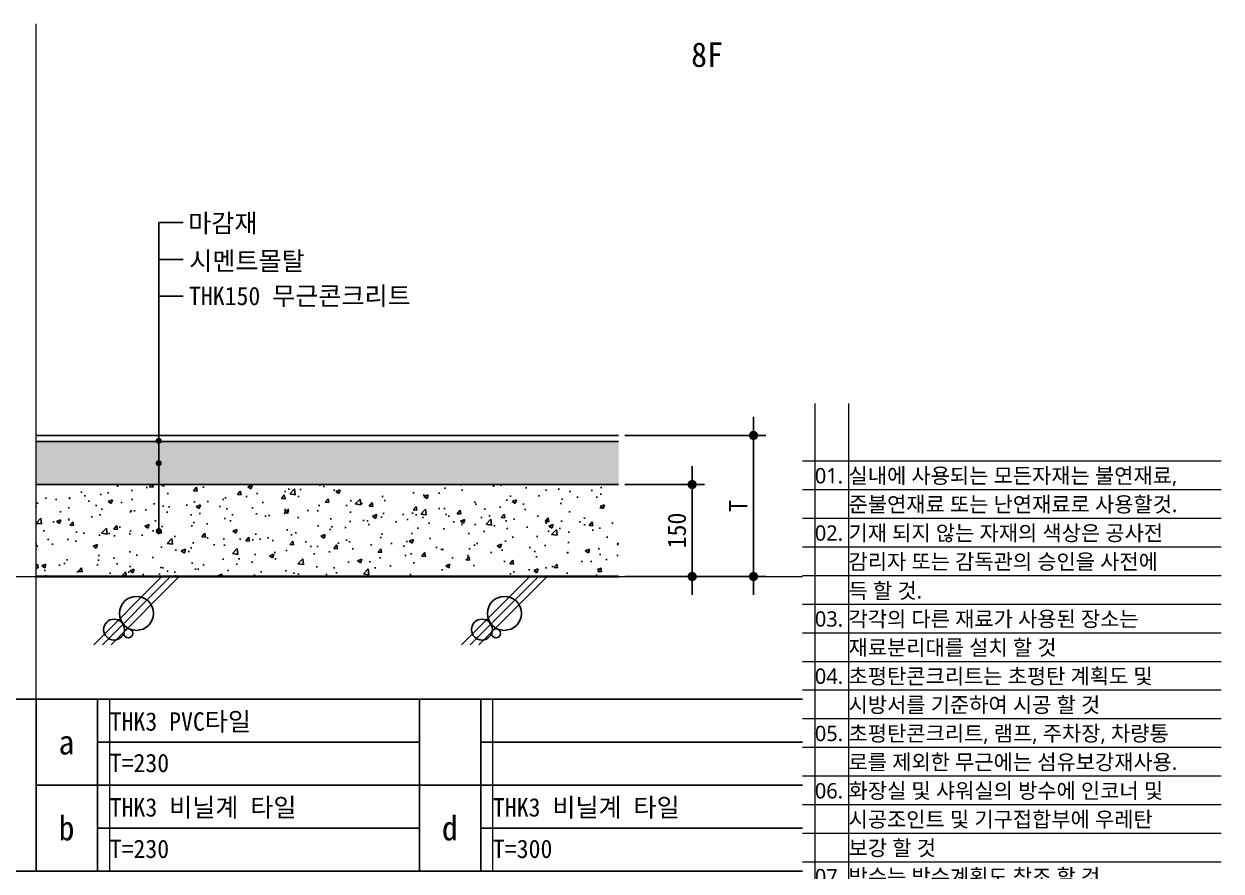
# Model space of a CAD drawing. Header units: millimetres. Extents: x 38 to 24868, y -11128 to 6117.
# Drawn here: x 6116 to 8068, y -6986 to -5606 of the extents above; entities that cross this region are included whole.
import ezdxf
from ezdxf.enums import TextEntityAlignment as Align

# ---------------------------------------------------------------- set-up
doc = ezdxf.new("R2010")
doc.units = ezdxf.units.MM
doc.linetypes.add('DASHED', pattern=[0.75, 0.5, -0.25])
doc.layers.get('0').update_dxf_attribs({"linetype": 'CONTINUOUS'})
for name, color, linetype, lineweight in [('A-CONC-LIN1', 2, 'CONTINUOUS', 40), ('A-XXXX-TABL', 7, 'CONTINUOUS', 25), ('A-XXXX-TXT1', 3, 'CONTINUOUS', 25), ('A-XXXX-TXT2', 3, 'CONTINUOUS', 25)]:
    doc.layers.add(name, color=color, linetype=linetype, lineweight=lineweight)
for name, color, linetype in [('A-DIMS', 7, 'CONTINUOUS'), ('A-MKXS-LEAD', 7, 'CONTINUOUS'), ('A-XXXX-FIN3', 4, 'CONTINUOUS'), ('A-XXXX-HATC', 8, 'CONTINUOUS')]:
    doc.layers.add(name, color=color, linetype=linetype)
doc.layers.add('A-XXXX-NPLT', color=144, linetype='CONTINUOUS', lineweight=15, plot=False)
doc.styles.add('HY울릉도L', font='')
doc.styles.add('돋움체', font='')
doc.styles.add('맑은 고딕', font='malgun.ttf')
doc.styles.get('HY울릉도L').set_extended_font_data('HYwulM')
doc.styles.get('돋움체').set_extended_font_data('DotumChe')
doc.dimstyles.new('CDIM', dxfattribs={"dimtxt": 3, "dimasz": 1.5, "dimexe": 2, "dimexo": 1, "dimgap": 1, "dimtad": 1, "dimdec": 0, "dimrnd": 0.5, "dimzin": 0, "dimdsep": 32, "dimlunit": 6, "dimtxsty": 'HY울릉도L', "dimblk1": '_CIDOT', "dimblk2": '_CIDOT', "dimsah": 1, "dimcen": 5.5, "dimclrd": 2, "dimclre": 2, "dimclrt": 7, "dimadec": 0, "dimazin": 0, "dimtfac": 1, "dimtdec": 0, "dimtix": 1, "dimtmove": 2, "dimatfit": 1, "dimldrblk": '_CIDOT', "dimfxl": 1, "dimtolj": 1, "dimtzin": 0, "dimlwd": -1, "dimarcsym": 0})

# ---------------------------------------------------------------- blocks, each defined once
blk = doc.blocks.new('table')
at = {"layer": 'A-XXXX-NPLT'}
for p, q in [((3213.25, -794.75), (3213.25, -654.75)), ((3525.75, -794.75), (3525.75, -654.75))]:
    blk.add_line(p, q, dxfattribs=at)
at = {"layer": 'A-XXXX-TABL'}
for p, q in [((104.5, -654.75), (3778.25, -654.75)), ((3153.25, -654.75), (3153.25, -794.75)), ((3203.25, -654.75), (3203.25, -794.75)), ((3465.75, -654.75), (3465.75, -794.75)), ((3515.75, -654.75), (3515.75, -794.75)), ((3203.25, -689.75), (3465.75, -689.75)), ((3515.75, -689.75), (3778.25, -689.75)), ((3153.25, -724.75), (3778.25, -724.75)), ((3203.25, -759.75), (3465.75, -759.75)), ((3515.75, -759.75), (3778.25, -759.75)), ((104.5, -794.75), (3778.25, -794.75))]:
    blk.add_line(p, q, dxfattribs=at)
blk = doc.blocks.new('_CIDOT')
at = {"color": 0, "linetype": 'ByBlock'}
blk.add_line((2, 0), (-1, 0), dxfattribs=at)
at = {"color": 0, "linetype": 'ByBlock', "const_width": 0.5}
blk.add_lwpolyline([(-0.25, 0, 1), (0.25, 0, 1)], format="xyb", close=True, dxfattribs=at)
blk = doc.blocks.new('*D29')
at = {"layer": 'A-DIMS', "lineweight": -2, "transparency": 16777216}
for p, q in [((7095.6, -6276.3), (7325.6, -6276.3)), ((7095.6, -6506.3), (7325.6, -6506.3))]:
    blk.add_line(p, q, dxfattribs=at)
at = {"layer": 'A-DIMS', "transparency": 16777216}
blk.add_line((7305.6, -6291.3), (7305.6, -6491.3), dxfattribs=at)
at = {"layer": 'A-DIMS', "transparency": 16777216, "xscale": 15, "yscale": 15, "zscale": 15}
for p, rotation in [((7305.6, -6276.3), 90), ((7305.6, -6506.3), 270)]:
    blk.add_blockref('_CIDOT', p, dxfattribs=dict(at, rotation=rotation))
at = {"layer": 'A-DIMS', "color": 3, "transparency": 16777216, "insert": (7280.6, -6391.3), "char_height": 30, "attachment_point": 5, "rotation": 90, "style": '돋움체'}
blk.add_mtext('\\A1;T', dxfattribs=at)
blk = doc.blocks.new('*D30')
at = {"layer": 'A-DIMS', "lineweight": -2, "transparency": 16777216}
for p, q in [((7095.6, -6356.3), (7225.6, -6356.3)), ((7095.6, -6506.3), (7225.6, -6506.3))]:
    blk.add_line(p, q, dxfattribs=at)
at = {"layer": 'A-DIMS', "transparency": 16777216}
blk.add_line((7205.6, -6491.3), (7205.6, -6371.3), dxfattribs=at)
at = {"layer": 'A-DIMS', "transparency": 16777216, "xscale": 15, "yscale": 15, "zscale": 15}
for p, rotation in [((7205.6, -6356.3), 90), ((7205.6, -6506.3), 270)]:
    blk.add_blockref('_CIDOT', p, dxfattribs=dict(at, rotation=rotation))
at = {"layer": 'A-DIMS', "color": 3, "transparency": 16777216, "insert": (7180.6, -6431.3), "char_height": 30, "attachment_point": 5, "rotation": 90, "style": '돋움체'}
blk.add_mtext('\\A1;150', dxfattribs=at)
blk = doc.blocks.new('NOTE')
at = {"layer": 'A-XXXX-NPLT'}
for p, q in [((1010649.8, 179732.7), (1010649.8, 175412.7)), ((1010759.8, 179732.7), (1010759.8, 175412.7)), ((1010609.8, 179546.1), (1011974.8, 179546.1)), ((1010609.8, 179452.7), (1011974.8, 179452.7)), ((1010609.8, 179359.4), (1011974.8, 179359.4)), ((1010609.8, 179266.1), (1011974.8, 179266.1)), ((1010609.8, 179172.7), (1011974.8, 179172.7)), ((1010609.8, 179079.4), (1011974.8, 179079.4)), ((1010609.8, 178986.1), (1011974.8, 178986.1)), ((1010609.8, 178892.7), (1011974.8, 178892.7)), ((1010609.8, 178799.4), (1011974.8, 178799.4)), ((1010609.8, 178706.1), (1011974.8, 178706.1)), ((1010609.8, 178612.7), (1011974.8, 178612.7)), ((1010609.8, 178519.4), (1011974.8, 178519.4)), ((1010609.8, 178426.1), (1011974.8, 178426.1)), ((1010609.8, 178332.7), (1011974.8, 178332.7)), ((1010609.8, 178239.4), (1011974.8, 178239.4)), ((1010609.8, 178146.1), (1011974.8, 178146.1)), ((1010609.8, 178052.7), (1011974.8, 178052.7)), ((1010609.8, 177959.4), (1011974.8, 177959.4)), ((1010609.8, 177866.1), (1011974.8, 177866.1)), ((1010609.8, 177772.7), (1011974.8, 177772.7)), ((1010609.8, 177679.4), (1011974.8, 177679.4)), ((1010609.8, 177586.1), (1011974.8, 177586.1)), ((1010609.8, 177492.7), (1011974.8, 177492.7)), ((1010609.8, 177399.4), (1011974.8, 177399.4)), ((1010609.8, 177306.1), (1011974.8, 177306.1)), ((1010609.8, 177212.7), (1011974.8, 177212.7)), ((1010609.8, 177119.4), (1011974.8, 177119.4)), ((1010609.8, 177026.1), (1011974.8, 177026.1)), ((1010609.8, 176932.7), (1011974.8, 176932.7)), ((1010609.8, 176839.4), (1011974.8, 176839.4)), ((1010609.8, 176746.1), (1011974.8, 176746.1)), ((1010609.8, 176652.7), (1011974.8, 176652.7)), ((1010609.8, 176559.4), (1011974.8, 176559.4)), ((1010609.8, 176466.1), (1011974.8, 176466.1)), ((1010609.8, 176372.7), (1011974.8, 176372.7)), ((1010609.8, 176279.4), (1011974.8, 176279.4)), ((1010609.8, 176186.1), (1011974.8, 176186.1)), ((1010609.8, 176092.7), (1011974.8, 176092.7)), ((1010609.8, 175999.4), (1011974.8, 175999.4)), ((1010609.8, 175906.1), (1011974.8, 175906.1)), ((1010609.8, 175812.7), (1011974.8, 175812.7)), ((1010609.8, 175719.4), (1011974.8, 175719.4)), ((1010609.8, 175626.1), (1011974.8, 175626.1)), ((1010609.8, 175532.7), (1011974.8, 175532.7)), ((1010609.8, 175439.4), (1011974.8, 175439.4))]:
    blk.add_line(p, q, dxfattribs=at)
blk = doc.blocks.new('NOTE-01')
at = {"layer": 'A-XXXX-TXT2', "style": '맑은 고딕'}
for s, p in [('01.', (7576.5, 4994.8)), ('실내에 사용되는 모든자재는 불연재료,', (7631.5, 4994.8)), ('준불연재료 또는 난연재료로 사용할것.', (7631.5, 4948.1)), ('02.', (7576.5, 4901.4)), ('기재 되지 않는 자재의 색상은 공사전', (7631.5, 4901.4)), ('감리자 또는 감독관의 승인을 사전에', (7631.5, 4854.8)), ('득 할 것.', (7631.5, 4807.3)), ('03.', (7576.5, 4761.4)), ('각각의 다른 재료가 사용된 장소는', (7631.5, 4761.4)), ('재료분리대를 설치 할 것 ', (7631.5, 4714.8)), ('04.', (7576.5, 4668.1)), ('초평탄콘크리트는 초평탄 계획도 및 ', (7631.5, 4668.1)), ('시방서를 기준하여 시공 할 것', (7631.5, 4621.4)), ('초평탄콘크리트, 램프, 주차장, 차량통', (7631.5, 4574.8)), ('05.', (7576.5, 4574.8)), ('로를 제외한 무근에는 섬유보강재사용.', (7631.5, 4528.1)), ('06.', (7576.5, 4481.4)), ('화장실 및 샤워실의 방수에 인코너 및  ', (7631.5, 4481.4)), ('시공조인트 및 기구접합부에 우레탄', (7631.5, 4434.8)), ('보강 할 것', (7631.5, 4388.1)), ('07.', (7576.5, 4341.4)), ('방수는 방수계획도 참조 할 것', (7631.5, 4341.4)), ('방수한계선은 H:1.8m', (7631.5, 4294.8)), ('08.', (7576.5, 4248.1)), ('건식벽체마감은 건식벽체 안내도 및', (7631.5, 4248.1)), ('건식벽체 상세도를 참조 할 것', (7631.5, 4201.4)), ('09.', (7576.5, 4154.8)), ('노출되는 모든 철제는 광명단 2회 위', (7631.5, 4154.8)), ('조합페인트.', (7631.5, 4108.1)), ('10.', (7576.5, 4061.4)), ('낙서방지용 수성페인트 도장은', (7631.5, 4061.4)), ('F.L+3,000 이상 상부는 수성페인트', (7631.5, 4014.8)), ('(계단실 내부 동일적용, 창고내 벽체는', (7631.5, 3968.1)), ('낙서방지용 수선페인트만 적용)', (7631.5, 3921.4)), ('11.', (7576.5, 3873.9)), ('단열계획은 냉동창고 방열도면 참조.', (7631.5, 3873.9)), ('12.', (7576.5, 3827.2)), ('냉동창고 바닥, 벽체, 천정 마감은', (7631.5, 3827.2)), ('방열도면 참조.', (7631.5, 3780.5)), ('기타 실내재료마감에 표현되지 않은', (7631.5, 3733.9)), ('13.', (7576.5, 3733.9)), ('마감은 상세도 기준으로 마감.', (7631.5, 3687.2)), ('14.', (7576.5, 3640.5)), ('캐노피 철골조 및 펄인, 판넬고정용', (7631.5, 3640.5)), ('보강철물은 방청페인트 위', (7631.5, 3593.9)), ('조합페인트 마감.', (7631.5, 3547.2)), ('미표기골조면은 콘크리트면처리 후', (7631.5, 3500.5)), ('15.', (7576.5, 3500.5)), ('견출마감 위 조합페인트 마감.', (7631.5, 3453.9)), ('16.', (7576.5, 3407.2)), ('타일시공시 붙임 몰탈은 압착시공.', (7631.5, 3407.2)), ('17.', (7576.5, 3360.5)), ('상이한 재료가 만나는 부위에는 SST', (7631.5, 3360.5)), ('재료분리대 설치.', (7631.5, 3313.9)), ('18.', (7576.5, 3267.2)), ('노출되지 않는 철물은 방청처리 하며,', (7631.5, 3267.2)), ('내부에 노출되는 철물 부분들은', (7631.5, 3220.5)), ('방청페인트 위 조합페인트 2회 마감. ', (7631.5, 3173.9)), ('19.', (7576.5, 3127.2)), ('외부에 노출되는 표면강화재는', (7631.5, 3127.2)), ('외부용(동해방지용)을 사용.', (7631.5, 3080.5))]:
    blk.add_text(s, height=25, dxfattribs=at).set_placement(p, align=Align.MIDDLE_LEFT)

msp = doc.modelspace()

# ---------------------------------------------------------------- hatches: boundary and pattern name
at = {"layer": 'A-XXXX-HATC'}
h = msp.add_hatch(dxfattribs=at)
h.set_pattern_fill('AR-SAND', color=256, scale=5, style=0)
h.set_pattern_definition([(37.5, (-4483.424, 9633.764), (-0.3149668, 9.634119), [0, -7.6, 0, -8.5, 0, -8.125]), (7.5, (-4483.424, 9633.764), (8.8488835, 14.11073), [0, -4.1, 0, -6.85, 0, -2.625]), (327.5, (-4489.574, 9633.764), (15.5707093, 0.0282953), [0, -2.5, 0, -9, 0, -11.75]), (317.5, (-4489.574, 9633.764), (15.030633, 4.388378), [0, -1.25, 0, -5.9, 0, -6.75])])
h.paths.add_polyline_path([(7085.6, -6286.3), (6135.6, -6286.3), (6135.6, -6356.3), (7085.6, -6356.3)])
at = {"layer": 'A-XXXX-HATC', "linetype": 'DASHED'}
h = msp.add_hatch(dxfattribs=at)
h.set_pattern_fill('AR-CONC', color=256, scale=10, style=0)
h.set_pattern_definition([(50, (-4516.24, 4948.645), (71.72602, -6.27521), [7.5, -82.5]), (355, (-4516.24, 4948.645), (-13.87513, 75.2192), [6, -66]), (100.45144, (-4510.26, 4948.12), (57.85088, 68.944), [6.37402, -70.1142]), (46.1842, (-4516.24, 4968.645), (106.72413, -16.55193), [11.25, -123.75]), (96.6356, (-4507.34, 4967.27), (93.4662, 97.41186), [9.561, -105.1714]), (351.1842, (-4516.24, 4968.65), (93.4662, 97.41186), [9, -99]), (21, (-4506.24, 4963.645), (59.6907, -40.26189), [7.5, -82.5]), (326, (-4506.24, 4963.645), (24.33153, 72.515), [6, -66]), (71.45144, (-4501.264, 4960.29), (84.02224, 32.25312), [6.37402, -70.1142]), (37.5, (-4516.238, 4948.645), (1.215986, 33.289385), [0, -65.2, 0, -67, 0, -66.25]), (7.5, (-4516.24, 4948.645), (26.30695, 39.44117), [0, -38.2, 0, -63.7, 0, -25.25]), (327.5, (-4538.538, 4948.645), (53.382244, -2.255487), [0, -25, 0, -78, 0, -103.5]), (317.5, (-4548.54, 4948.645), (58.31862, 10.0105), [0, -32.5, 0, -51.8, 0, -73.5])])
h.paths.add_polyline_path([(7085.6, -6356.3), (6135.6, -6356.3), (6135.6, -6506.3), (7085.6, -6506.3)])

# ---------------------------------------------------------------- linework, layer by layer
at = {"layer": 'A-CONC-LIN1'}
msp.add_line((6135.6, -6506.3), (7085.6, -6506.3), dxfattribs=at)
at = {"layer": 'A-MKXS-LEAD'}
for p, q in [((6335.6, -6435.5), (6335.6, -5929.5)), ((6375.6, -5929.5), (6335.6, -5929.5)), ((6375.6, -5989.5), (6335.6, -5989.5)), ((6375.6, -6049.5), (6335.6, -6049.5))]:
    msp.add_line(p, q, dxfattribs=at)
at = {"layer": 'A-MKXS-LEAD', "const_width": 5}
for points in [[(6333.1, -6285.1, 1), (6338.1, -6285.1, 1)], [(6333.1, -6321.6, 1), (6338.1, -6321.6, 1)], [(6333.1, -6432.4, 1), (6338.1, -6432.4, 1)]]:
    msp.add_lwpolyline(points, format="xyb", close=True, dxfattribs=at)
at = {"layer": 'A-XXXX-FIN3'}
for p, q in [((6135.6, -6276.3), (7085.6, -6276.3)), ((6135.6, -6286.3), (7085.6, -6286.3)), ((6135.6, -6356.3), (7085.6, -6356.3))]:
    msp.add_line(p, q, dxfattribs=at)
at = {"layer": 'A-XXXX-HATC'}
for p, q in [((6340.8, -6506.3), (6229.5, -6617.6)), ((6355, -6506.3), (6243.6, -6617.6)), ((6369.1, -6506.3), (6257.8, -6617.6)), ((6940.8, -6506.3), (6829.5, -6617.6)), ((6955, -6506.3), (6843.6, -6617.6)), ((6969.1, -6506.3), (6857.8, -6617.6))]:
    msp.add_line(p, q, dxfattribs=at)
for centre, radius in [((6299.3, -6566.3), 27.7), ((6899.3, -6566.3), 27.7), ((6262.7, -6592.8), 17), ((6862.7, -6592.8), 17), ((6285.8, -6599), 7.36), ((6885.8, -6599), 7.36)]:
    msp.add_circle(centre, radius, dxfattribs=at)
at = {"layer": 'A-XXXX-NPLT'}
for p, q in [((6135.6, -6706.3), (6135.6, -5605.8)), ((385.6, -6506.3), (7385.6, -6506.3))]:
    msp.add_line(p, q, dxfattribs=at)

# ---------------------------------------------------------------- block references
at = {"layer": 'A-XXXX-TABL', "xscale": 2, "yscale": 2, "zscale": 2}
msp.add_blockref('table', (-170.9, -5396.8), dxfattribs=at)
at = {"layer": 'A-XXXX-TXT1', "xscale": 0.5, "yscale": 0.5, "zscale": 0.5}
msp.add_blockref('NOTE', (-497919.3, -96090.9), dxfattribs=at)
at = {"layer": 'A-XXXX-TXT2'}
msp.add_blockref('NOTE-01', (-170.9, -11336.8), dxfattribs=at)

# ---------------------------------------------------------------- texts
at = {"layer": 'A-XXXX-NPLT', "style": '돋움체'}
msp.add_text('8F', height=40, dxfattribs=at).set_placement((7255.6, -5655.8), align=Align.MIDDLE_RIGHT)
at = {"layer": 'A-XXXX-TXT2', "style": '돋움체'}
for s, p in [('마감재', (6383.6, -5945.4)), ('시멘트몰탈', (6385.3, -6007)), ('THK150 무근콘크리트', (6384.9, -6064))]:
    msp.add_text(s, height=30, dxfattribs=at).set_placement(p)
for s, p in [('THK3 PVC타일', (6255.6, -6742.5)), ('T=230', (6255.6, -6810.1)), ('THK3 비닐계 타일', (6255.6, -6882.5)), ('THK3 비닐계 타일', (6880.6, -6882.5)), ('T=230', (6255.6, -6950.1)), ('T=300', (6880.6, -6950.1))]:
    msp.add_text(s, height=30, dxfattribs=at).set_placement(p, align=Align.MIDDLE_LEFT)
for s, p in [('a', (6185.1, -6776.3)), ('b', (6185.3, -6916.3)), ('d', (6810.3, -6916.3))]:
    msp.add_text(s, height=40, dxfattribs=at).set_placement(p, align=Align.MIDDLE_CENTER)

# ---------------------------------------------------------------- dimensions: what is measured, and where the dimension line sits
at = {"layer": 'A-DIMS'}
dim = msp.add_linear_dim(base=(7305.6, -6506.3), p1=(7085.6, -6276.3), p2=(7085.6, -6506.3), angle=90, text='T', dimstyle='CDIM', override={"dimscale": 10, "dimtxsty": '돋움체', "dimclrd": 256, "dimclre": 256, "dimclrt": 3}, dxfattribs=at)
dim.commit()
dim.dimension.update_dxf_attribs({"geometry": '*D29', "text_midpoint": (7280.6, -6391.3)})
dim = msp.add_linear_dim(base=(7205.6, -6356.3), p1=(7085.6, -6506.3), p2=(7085.6, -6356.3), angle=90, dimstyle='CDIM', override={"dimscale": 10, "dimtxsty": '돋움체', "dimclrd": 256, "dimclre": 256, "dimclrt": 3}, dxfattribs=at)
dim.commit()
dim.dimension.update_dxf_attribs({"geometry": '*D30', "text_midpoint": (7180.6, -6431.3)})

doc.saveas('drawing.dxf')
